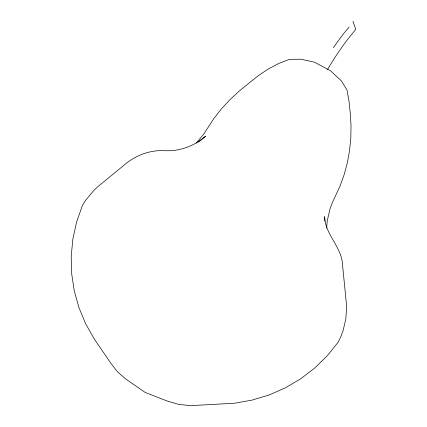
<?xml version="1.0" encoding="UTF-8"?>
<svg xmlns="http://www.w3.org/2000/svg" width="427" height="427" viewBox="0 0 427 427"><rect width="100%" height="100%" fill="white"/><g stroke="black" fill="none" stroke-linecap="round" stroke-linejoin="round"><path stroke-width="0.64" d="M326.612 228.119L327.274 220.642L330.098 208.579L332.265 202.814L340.004 186.167L344.167 174.611L347.364 162.692L349.585 150.491L350.807 138.081L351.026 125.554L350.236 112.99L348.982 100.98L347.007 90.028L341.365 80.826L330.477 70.749L314.518 62.214L300.955 59.225L289.565 59.316L278.778 63.447L268.946 68.651L259.515 74.794L250.548 81.829L238.939 91.335L229.769 99.822L221.357 108.954L213.756 118.674L203.738 134.105L196.249 143.184M327.578 69.452C335.878 55.393 345.064 41.787 355.798 29.463L352.974 21.35M333.316 47.621L342.924 34.502L349.147 27.018M198.4 142.09L205.531 136.245C194.418 145.949 179.655 151.537 164.849 150.683C150.037 149.797 135.252 155.385 124.145 165.1L98.162 186.38L93.598 190.672L85.699 200.22L82.422 205.414L76.614 222.003L72.857 239.061L71.202 256.371L71.672 273.707L74.255 290.851L78.926 307.589L85.619 323.693L94.25 338.969L110.678 363.009L117.297 371.639L125.399 378.738L145.137 392.424L166.84 400.9L178.417 404.316L190.437 405.65L234.418 403.243L252.026 400.126L269.053 394.991L285.273 387.897L300.485 378.946L314.496 368.239L327.114 355.921L338.189 342.15L340.847 336.625L343.02 330.866L345.859 318.798L346.623 306.298L342.566 265.055C341.894 246.95 325.187 234.786 324.541 216.67L325.016 221.223"/></g></svg>
